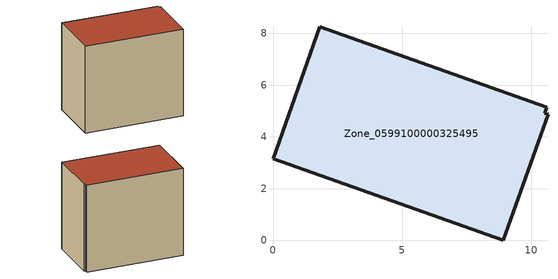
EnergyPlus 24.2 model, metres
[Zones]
Zone_0599100000325495
 floor ground (C_G): 0,3.16 1.81,8.26 10.59,5.14 10.52,4.91 10.64,4.87 8.91,0 z0.41
 wall outside (C_F): 1.81,8.26 0,3.16 8.91,0 10.64,4.87 10.52,4.91 10.59,5.14 1.81,8.26 z0.41:8.9
 roof outside (C_R): 0,3.16 8.91,0 10.64,4.87 10.52,4.91 10.59,5.14 1.81,8.26 z8.9
[BUILDING]
Pand.0599100000325495: North Axis=0; Terrain=City; Loads Convergence Tolerance Value=0.04; Temperature Convergence Tolerance Value=0.4; Solar Distribution=FullExterior; Maximum Number of Warmup Days=25; Minimum Number of Warmup Days=1
[Site:Location]
Rotterdam.The.Hague.AP_ZH_NLD Design_Conditions: Latitude=51.96; Longitude=4.45; Time Zone=1; Elevation=-4.5
[SITE:GROUNDTEMPERATURE:BUILDINGSURFACE]
18, 18, 18, 18, 18, 18, 18, 18, 18, 18, 18, 18
[MATERIAL] Thermal Absorptance=0.9; Solar Absorptance=0.7; Visible Absorptance=0.7
Name | Roughness | Thickness | Conductivity | Density | Specific Heat
G.TI.1975-1991 | MediumSmooth | 0.15 | 0.288461 | 540 | 1210
F.TI.1975-1991 | Rough | 0.3 | 0.230769 | 1920 | 840
R.TI.1975-1991 | MediumRough | 0.2 | 0.153846 | 1500 | 1000
[CONSTRUCTION]
C_G: G.TI.1975-1991
C_F: F.TI.1975-1991
C_R: R.TI.1975-1991
[ZONE]
Zone_0599100000325495: Type=1; Multiplier=1; Ceiling Height=Autocalculate; Volume=Autocalculate; Floor Area=autocalculate; Part of Total Floor Area=Yes
[ZONEINFILTRATION:DESIGNFLOWRATE]
Infil_Zone_0599100000325495: Zone or ZoneList or Space or SpaceList=Zone_0599100000325495; Schedule=AlwaysOn; Design Flow Rate Calculation Method=Flow/Area; Flow Rate per Floor Area=0.003; Constant Term Coefficient=1; Temperature Term Coefficient=0; Velocity Term Coefficient=0; Velocity Squared Term Coefficient=0
[HVACTEMPLATE:ZONE:IDEALLOADSAIRSYSTEM]
Zone_0599100000325495: Maximum Heating Supply Air Temperature=50; Minimum Cooling Supply Air Temperature=13; Maximum Heating Supply Air Humidity Ratio=0.0156; Minimum Cooling Supply Air Humidity Ratio=0.0077; Heating Limit=NoLimit; Cooling Limit=NoLimit; Dehumidification Control Type=ConstantSensibleHeatRatio; Cooling Sensible Heat Ratio=0.7; Dehumidification Setpoint=60; Humidification Control Type=None; Humidification Setpoint=30; Outdoor Air Method=None; Outdoor Air Flow Rate per Person=0.00944; Outdoor Air Flow Rate per Zone Floor Area=0; Outdoor Air Flow Rate per Zone=0; Demand Controlled Ventilation Type=None; Outdoor Air Economizer Type=NoEconomizer; Heat Recovery Type=None; Sensible Heat Recovery Effectiveness=0.7; Latent Heat Recovery Effectiveness=0.65
[ZONECONTROL:THERMOSTAT]
ThermostatControl_Zone_0599100000325495: Zone or ZoneList=Zone_0599100000325495; Control Type Schedule=DualSetpointControlType; Control 1=Thermostat_Zone_0599100000325495; Temperature Difference Between Cutout And Setpoint=0
[THERMOSTATSETPOINT:DUALSETPOINT]
Thermostat_Zone_0599100000325495: Heating Setpoint Temperature Schedule=HeatingSetpoint_Zone_0599100000325495; Cooling Setpoint Temperature Schedule=CoolingSetpoint_Zone_0599100000325495
[SCHEDULE:COMPACT]
HeatingSetpoint_Zone_0599100000325495: Through: 12/31, For: AllDays, Until: 24:00, 21
CoolingSetpoint_Zone_0599100000325495: Through: 12/31, For: AllDays, Until: 24:00, 24
DualSetpointControlType: Through: 12/31, For: AllDays, Until: 24:00, 4
AlwaysOn: Through: 12/31, For: AllDays, Until: 24:00, 1
